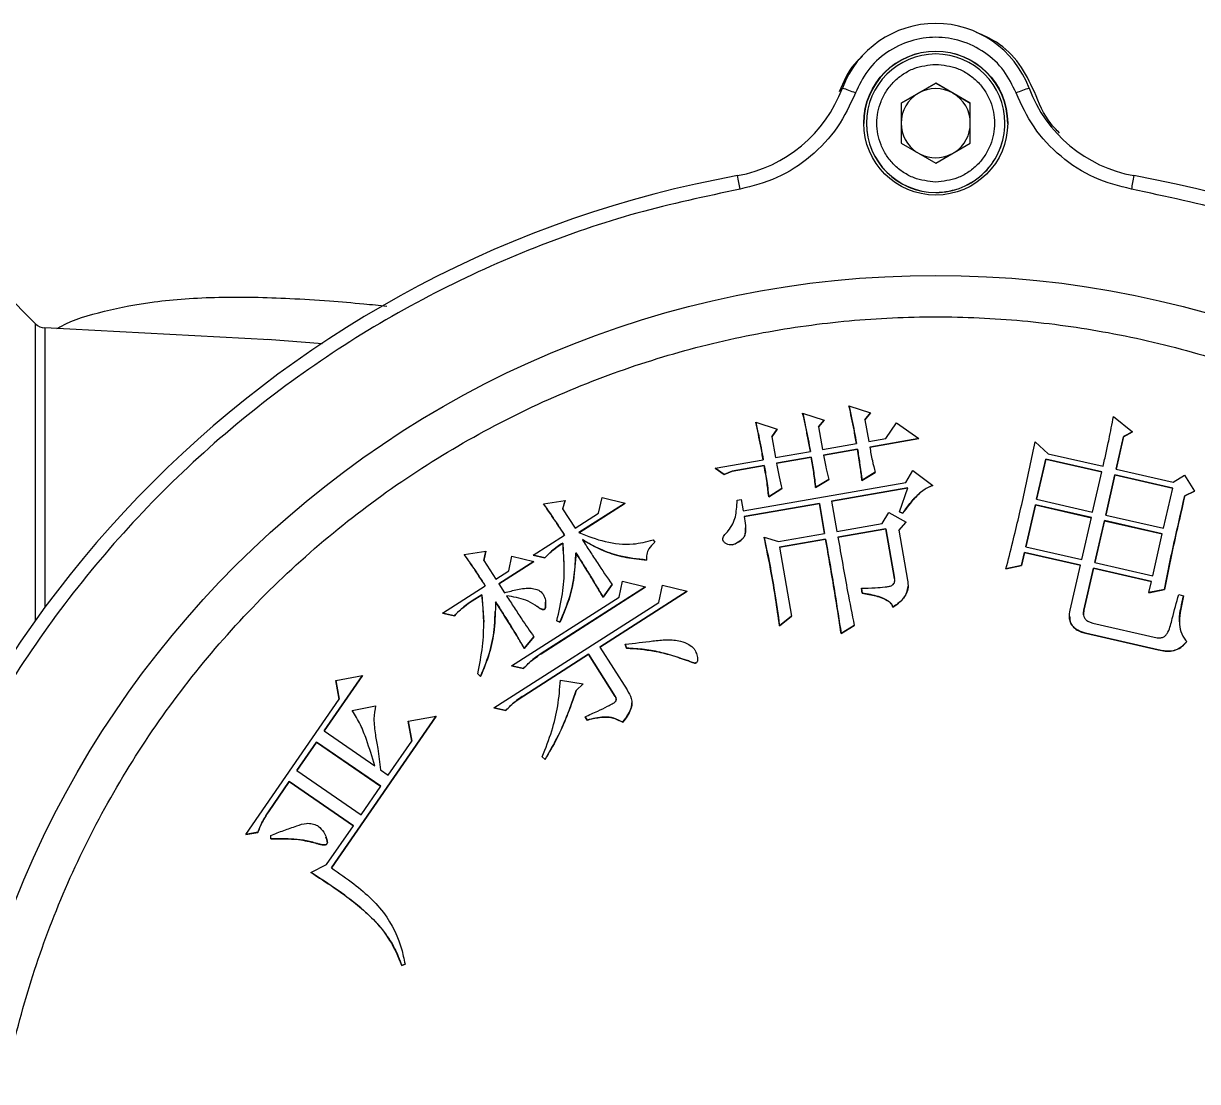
# Model space of a CAD drawing. Header units: millimetres. Extents: x 2344 to 4024, y 1094 to 2282.
# Drawn here: x 3472.2 to 3557.1, y 2040 to 2116.5 of the extents above; entities that cross this region are included whole.
import ezdxf

# ---------------------------------------------------------------- set-up
doc = ezdxf.new("R2010")
doc.units = ezdxf.units.MM

msp = doc.modelspace()

# ---------------------------------------------------------------- linework, layer by layer
at = {"color": 7, "linetype": 'Continuous', "lineweight": 25}
for p, q in [((3538.151, 2112.156), (3535.651, 2110.713)), ((3536.901, 2111.428), (3538.151, 2112.15)), ((3540.651, 2110.713), (3538.151, 2112.156)), ((3538.151, 2112.15), (3538.151, 2112.156)), ((3538.151, 2112.15), (3539.401, 2111.428)), ((3535.651, 2110.707), (3536.901, 2111.428)), ((3539.401, 2111.428), (3540.651, 2110.707)), ((3535.651, 2110.713), (3535.651, 2107.826)), ((3540.651, 2107.826), (3540.651, 2110.713)), ((3533.151, 2109.268), (3533.151, 2109.257)), ((3543.151, 2109.257), (3543.151, 2109.268)), ((3535.651, 2107.826), (3538.151, 2106.383)), ((3538.151, 2106.383), (3540.651, 2107.826)), ((3473.123, 2094.769), (3470.791, 2097.101)), ((3473.123, 2073.37), (3473.123, 2094.769)), ((3490.053, 2093.624), (3473.778, 2094.477)), ((3473.778, 2094.477), (3473.778, 2074.27)), ((3493.846, 2093.321), (3489.84, 2093.635)), ((3528.536, 2088.322), (3530.098, 2087.824)), ((3531.885, 2088.838), (3533.442, 2088.338)), ((3533.442, 2088.338), (3533.039, 2087.847)), ((3533.039, 2087.845), (3533.442, 2088.335)), ((3533.442, 2088.338), (3533.442, 2088.335)), ((3525.146, 2087.662), (3526.705, 2087.161)), ((3530.098, 2087.824), (3529.692, 2087.333)), ((3529.692, 2087.332), (3530.098, 2087.822)), ((3530.098, 2087.824), (3530.098, 2087.822)), ((3533.039, 2087.847), (3533.313, 2086.283)), ((3534.539, 2086.496), (3535.325, 2087.616)), ((3535.325, 2087.616), (3536.922, 2086.491)), ((3550.997, 2088.068), (3552.376, 2086.974)), ((3526.705, 2087.161), (3526.312, 2086.604)), ((3526.312, 2086.602), (3526.705, 2087.159)), ((3526.312, 2086.604), (3526.574, 2085.106)), ((3526.705, 2087.161), (3526.705, 2087.159)), ((3529.692, 2087.333), (3529.977, 2085.7)), ((3551.726, 2086.624), (3551.187, 2084.264)), ((3551.188, 2084.264), (3551.726, 2086.622)), ((3552.376, 2086.974), (3551.726, 2086.624)), ((3551.726, 2086.622), (3552.376, 2086.971)), ((3551.726, 2086.624), (3551.726, 2086.622)), ((3552.376, 2086.974), (3552.376, 2086.971)), ((3529.977, 2085.7), (3532.427, 2086.129)), ((3532.497, 2085.72), (3530.046, 2085.291)), ((3530.046, 2085.289), (3532.497, 2085.718)), ((3532.497, 2085.72), (3532.497, 2085.718)), ((3533.313, 2086.283), (3534.539, 2086.496)), ((3536.922, 2086.491), (3533.383, 2085.874)), ((3533.383, 2085.872), (3536.922, 2086.489)), ((3536.922, 2086.491), (3536.922, 2086.489)), ((3545.326, 2086.244), (3546.266, 2085.391)), ((3522.218, 2084.346), (3525.69, 2084.952)), ((3526.574, 2085.106), (3529.093, 2085.546)), ((3529.163, 2085.137), (3526.643, 2084.698)), ((3526.643, 2084.696), (3529.163, 2085.135)), ((3529.163, 2085.137), (3529.163, 2085.135)), ((3546.107, 2085.004), (3545.441, 2082.104)), ((3545.442, 2082.104), (3546.107, 2085.001)), ((3550.152, 2084.076), (3546.107, 2085.004)), ((3546.107, 2085.004), (3546.107, 2085.001)), ((3546.107, 2085.001), (3550.151, 2084.074)), ((3546.266, 2085.391), (3550.244, 2084.48)), ((3522.857, 2083.897), (3522.218, 2084.346)), ((3522.218, 2084.346), (3522.218, 2084.344)), ((3522.218, 2084.344), (3522.857, 2083.895)), ((3523.445, 2084.138), (3522.857, 2083.897)), ((3522.857, 2083.895), (3523.445, 2084.136)), ((3525.759, 2084.544), (3523.445, 2084.138)), ((3523.445, 2084.136), (3525.759, 2084.542)), ((3523.445, 2084.138), (3523.445, 2084.136)), ((3525.759, 2084.544), (3525.759, 2084.542)), ((3533.771, 2084.046), (3532.823, 2083.46)), ((3532.823, 2083.458), (3533.771, 2084.044)), ((3533.771, 2084.046), (3533.771, 2084.044)), ((3536.003, 2083.314), (3536.486, 2084.171)), ((3536.486, 2084.171), (3537.937, 2083.09)), ((3549.487, 2081.177), (3550.152, 2084.076)), ((3551.187, 2084.264), (3555.302, 2083.324)), ((3522.857, 2083.897), (3522.857, 2083.895)), ((3524.229, 2081.259), (3536.003, 2083.314)), ((3530.426, 2083.535), (3529.474, 2082.946)), ((3529.474, 2082.944), (3530.426, 2083.532)), ((3530.426, 2083.535), (3530.426, 2083.532)), ((3532.823, 2083.46), (3532.823, 2083.458)), ((3551.095, 2083.861), (3550.429, 2080.961)), ((3550.43, 2080.961), (3551.095, 2083.858)), ((3555.276, 2082.905), (3551.095, 2083.861)), ((3551.095, 2083.861), (3551.095, 2083.858)), ((3551.095, 2083.858), (3555.276, 2082.903)), ((3555.302, 2083.324), (3556.129, 2083.843)), ((3556.129, 2083.843), (3556.858, 2082.682)), ((3527.033, 2082.869), (3526.083, 2082.284)), ((3526.083, 2082.282), (3527.033, 2082.867)), ((3527.033, 2082.869), (3527.033, 2082.867)), ((3529.474, 2082.946), (3529.474, 2082.944)), ((3536.144, 2082.918), (3530.629, 2081.955)), ((3530.63, 2081.953), (3536.143, 2082.916)), ((3535.53, 2081.2), (3536.144, 2082.918)), ((3554.611, 2080.005), (3555.276, 2082.905)), ((3556.858, 2082.682), (3556.142, 2082.348)), ((3556.142, 2082.346), (3556.858, 2082.68)), ((3556.142, 2082.348), (3556.142, 2082.346)), ((3556.858, 2082.682), (3556.858, 2082.68)), ((3509.818, 2081.758), (3511.382, 2082.018)), ((3511.382, 2082.018), (3511.199, 2081.404)), ((3511.2, 2081.403), (3511.382, 2082.015)), ((3511.382, 2082.018), (3511.382, 2082.015)), ((3515.707, 2081.82), (3512.376, 2079.688)), ((3512.376, 2079.686), (3515.707, 2081.818)), ((3513.789, 2081.085), (3514.043, 2082.233)), ((3514.043, 2082.233), (3515.707, 2081.82)), ((3515.707, 2081.82), (3515.707, 2081.818)), ((3523.815, 2082.027), (3524.087, 2082.076)), ((3524.087, 2082.076), (3524.229, 2081.259)), ((3529.746, 2081.801), (3524.301, 2080.85)), ((3524.301, 2080.848), (3529.746, 2081.799)), ((3526.083, 2082.284), (3526.083, 2082.282)), ((3530.126, 2079.623), (3529.746, 2081.801)), ((3529.746, 2081.801), (3529.746, 2081.799)), ((3529.746, 2081.799), (3530.126, 2079.623)), ((3530.629, 2081.955), (3531.009, 2079.777)), ((3545.349, 2081.698), (3544.655, 2078.665)), ((3544.656, 2078.664), (3545.349, 2081.696)), ((3549.394, 2080.771), (3545.349, 2081.698)), ((3545.349, 2081.698), (3545.349, 2081.696)), ((3545.349, 2081.696), (3549.394, 2080.769)), ((3545.441, 2082.104), (3549.487, 2081.177)), ((3511.199, 2081.404), (3512.096, 2080.001)), ((3512.096, 2080.001), (3513.789, 2081.085)), ((3534.277, 2080.347), (3534.772, 2081.136)), ((3534.772, 2081.136), (3536.015, 2080.442)), ((3535.761, 2081.097), (3535.53, 2081.2)), ((3535.53, 2081.2), (3535.53, 2081.198)), ((3535.53, 2081.198), (3535.761, 2081.095)), ((3535.761, 2081.097), (3535.761, 2081.095)), ((3548.701, 2077.737), (3549.394, 2080.771)), ((3550.429, 2080.961), (3554.611, 2080.005)), ((3524.418, 2080.028), (3524.418, 2080.03)), ((3531.009, 2079.777), (3534.277, 2080.347)), ((3534.554, 2079.975), (3531.081, 2079.368)), ((3531.081, 2079.366), (3534.554, 2079.972)), ((3535.183, 2076.368), (3534.554, 2079.975)), ((3534.554, 2079.975), (3534.554, 2079.972)), ((3534.554, 2079.972), (3535.183, 2076.366)), ((3536.015, 2080.442), (3535.484, 2079.856)), ((3535.484, 2079.855), (3536.015, 2080.44)), ((3535.484, 2079.856), (3536.113, 2076.25)), ((3536.015, 2080.442), (3536.015, 2080.44)), ((3550.337, 2080.555), (3549.643, 2077.522)), ((3549.644, 2077.521), (3550.337, 2080.553)), ((3554.518, 2079.599), (3550.337, 2080.555)), ((3550.337, 2080.555), (3550.337, 2080.553)), ((3550.337, 2080.553), (3554.518, 2079.597)), ((3509.057, 2078.059), (3511.336, 2079.516)), ((3511.207, 2078.94), (3511.207, 2078.938)), ((3511.207, 2078.938), (3511.294, 2077.305)), ((3517.734, 2079.164), (3517.847, 2078.989)), ((3525.754, 2079.353), (3526.789, 2079.04)), ((3525.754, 2079.353), (3525.754, 2079.351)), ((3526.789, 2079.04), (3530.126, 2079.623)), ((3530.198, 2079.214), (3526.861, 2078.631)), ((3526.862, 2078.629), (3530.198, 2079.212)), ((3530.198, 2079.214), (3530.198, 2079.212)), ((3553.825, 2076.566), (3554.518, 2079.599)), ((3504.092, 2078.098), (3505.654, 2078.355)), ((3505.654, 2078.355), (3505.508, 2077.684)), ((3505.508, 2077.684), (3505.654, 2078.353)), ((3505.654, 2078.355), (3505.654, 2078.353)), ((3512.158, 2078.232), (3512.158, 2078.229)), ((3526.861, 2078.631), (3527.727, 2073.664)), ((3544.563, 2078.261), (3544.345, 2077.316)), ((3544.345, 2077.314), (3544.563, 2078.259)), ((3548.608, 2077.334), (3544.563, 2078.261)), ((3544.563, 2078.261), (3544.563, 2078.259)), ((3544.563, 2078.259), (3548.608, 2077.332)), ((3544.655, 2078.665), (3548.701, 2077.737)), ((3505.508, 2077.684), (3506.368, 2076.339)), ((3509.104, 2077.597), (3506.592, 2075.989)), ((3506.593, 2075.988), (3509.104, 2077.595)), ((3507.303, 2076.937), (3507.534, 2077.993)), ((3507.534, 2077.993), (3509.104, 2077.597)), ((3509.918, 2077.869), (3509.057, 2078.059)), ((3509.057, 2078.059), (3509.057, 2078.057)), ((3509.057, 2078.057), (3509.918, 2077.867)), ((3509.104, 2077.597), (3509.104, 2077.595)), ((3509.918, 2077.867), (3509.918, 2077.869)), ((3544.345, 2077.316), (3543.225, 2077.075)), ((3543.225, 2077.073), (3544.345, 2077.314)), ((3544.345, 2077.316), (3544.345, 2077.314)), ((3547.866, 2074.098), (3548.608, 2077.334)), ((3549.643, 2077.522), (3553.825, 2076.566)), ((3506.368, 2076.339), (3507.303, 2076.937)), ((3543.225, 2077.075), (3543.225, 2077.073)), ((3549.551, 2077.118), (3548.855, 2074.082)), ((3548.855, 2074.08), (3549.551, 2077.116)), ((3553.732, 2076.163), (3549.551, 2077.118)), ((3549.551, 2077.118), (3549.551, 2077.116)), ((3549.551, 2077.116), (3553.732, 2076.161)), ((3502.513, 2073.873), (3505.608, 2075.853)), ((3506.592, 2075.989), (3507.003, 2075.347)), ((3517.189, 2075.768), (3509.653, 2070.947)), ((3509.653, 2070.945), (3517.189, 2075.766)), ((3514.767, 2075.948), (3514.117, 2075.036)), ((3514.117, 2075.034), (3514.767, 2075.946)), ((3514.767, 2075.948), (3514.767, 2075.946)), ((3515.271, 2075.036), (3515.525, 2076.187)), ((3515.525, 2076.187), (3517.189, 2075.768)), ((3517.189, 2075.768), (3517.189, 2075.766)), ((3518.152, 2074.654), (3518.422, 2075.899)), ((3518.422, 2075.899), (3520.187, 2075.463)), ((3532.838, 2075.326), (3532.779, 2075.667)), ((3532.779, 2075.667), (3532.779, 2075.665)), ((3532.779, 2075.665), (3532.838, 2075.323)), ((3535.183, 2076.366), (3535.183, 2076.368)), ((3536.159, 2075.808), (3536.159, 2075.81)), ((3553.547, 2075.354), (3553.732, 2076.163)), ((3554.667, 2075.59), (3553.547, 2075.354)), ((3553.547, 2075.352), (3554.667, 2075.588)), ((3554.667, 2075.59), (3554.667, 2075.588)), ((3505.364, 2075.203), (3504.663, 2074.756)), ((3504.663, 2074.754), (3505.364, 2075.201)), ((3504.663, 2074.756), (3504.663, 2074.754)), ((3505.364, 2075.203), (3505.364, 2075.201)), ((3505.364, 2075.201), (3505.494, 2073.22)), ((3507.498, 2070.066), (3515.271, 2075.036)), ((3520.187, 2075.463), (3513.876, 2071.425)), ((3513.877, 2071.424), (3520.187, 2075.461)), ((3514.117, 2075.036), (3514.117, 2075.034)), ((3520.187, 2075.463), (3520.187, 2075.461)), ((3532.838, 2075.326), (3532.838, 2075.323)), ((3553.547, 2075.354), (3553.547, 2075.352)), ((3555.715, 2075.21), (3556.052, 2075.133)), ((3503.373, 2073.685), (3502.513, 2073.873)), ((3502.513, 2073.873), (3502.513, 2073.871)), ((3502.513, 2073.871), (3503.373, 2073.683)), ((3506.232, 2067.03), (3518.152, 2074.654)), ((3506.349, 2073.98), (3506.349, 2073.982)), ((3509.217, 2074.458), (3509.217, 2074.456)), ((3509.905, 2074.156), (3509.905, 2074.158)), ((3509.968, 2074.67), (3509.968, 2074.672)), ((3535.05, 2074.311), (3535.05, 2074.309)), ((3548.855, 2074.082), (3548.855, 2074.08)), ((3503.373, 2073.685), (3503.373, 2073.683)), ((3511.002, 2073.213), (3510.776, 2073.313)), ((3510.776, 2073.313), (3510.776, 2073.311)), ((3510.776, 2073.311), (3511.002, 2073.211)), ((3511.002, 2073.213), (3511.002, 2073.211)), ((3527.727, 2073.664), (3526.869, 2072.955)), ((3526.869, 2072.953), (3527.727, 2073.662)), ((3527.727, 2073.664), (3527.727, 2073.662)), ((3532.268, 2072.983), (3531.315, 2072.395)), ((3531.315, 2072.393), (3532.268, 2072.981)), ((3532.268, 2072.983), (3532.268, 2072.981)), ((3547.81, 2073.619), (3547.81, 2073.617)), ((3549.494, 2073.158), (3554.149, 2072.092)), ((3509.119, 2072.17), (3508.428, 2071.32)), ((3508.428, 2071.318), (3509.119, 2072.168)), ((3509.119, 2072.17), (3509.119, 2072.168)), ((3526.869, 2072.955), (3526.869, 2072.953)), ((3531.315, 2072.395), (3531.315, 2072.393)), ((3554.233, 2071.221), (3548.973, 2072.426)), ((3548.973, 2072.426), (3548.973, 2072.424)), ((3548.973, 2072.424), (3554.233, 2071.219)), ((3508.428, 2071.32), (3508.428, 2071.318)), ((3513.876, 2071.425), (3515.856, 2068.327)), ((3515.815, 2071.351), (3515.725, 2071.623)), ((3515.725, 2071.623), (3515.725, 2071.621)), ((3515.725, 2071.621), (3515.815, 2071.348)), ((3515.815, 2071.351), (3515.815, 2071.348)), ((3513.057, 2070.901), (3508.382, 2067.911)), ((3508.382, 2067.909), (3513.057, 2070.899)), ((3509.653, 2070.945), (3509.653, 2070.947)), ((3514.998, 2067.863), (3513.057, 2070.901)), ((3513.057, 2070.901), (3513.057, 2070.899)), ((3513.057, 2070.899), (3514.998, 2067.86)), ((3520.922, 2070.698), (3520.922, 2070.7)), ((3554.233, 2071.221), (3554.233, 2071.219)), ((3508.361, 2069.876), (3507.498, 2070.066)), ((3507.498, 2070.066), (3507.498, 2070.064)), ((3507.498, 2070.064), (3508.361, 2069.874)), ((3508.361, 2069.876), (3508.361, 2069.874)), ((3520.282, 2070.416), (3520.282, 2070.418)), ((3520.857, 2070.292), (3520.857, 2070.29)), ((3496.731, 2069.36), (3493.972, 2065.36)), ((3493.973, 2065.36), (3496.731, 2069.357)), ((3494.8, 2069.005), (3496.731, 2069.36)), ((3495.051, 2067.654), (3494.8, 2069.005)), ((3494.8, 2069.005), (3494.8, 2069.003)), ((3494.8, 2069.003), (3495.051, 2067.654)), ((3496.731, 2069.36), (3496.731, 2069.357)), ((3505.271, 2069.301), (3505.063, 2069.496)), ((3505.063, 2069.496), (3505.063, 2069.494)), ((3505.063, 2069.494), (3505.271, 2069.299)), ((3505.271, 2069.301), (3505.271, 2069.299)), ((3511.038, 2069.036), (3512.689, 2068.774)), ((3512.689, 2068.774), (3512.181, 2068.284)), ((3512.181, 2068.282), (3512.689, 2068.772)), ((3512.689, 2068.774), (3512.689, 2068.772)), ((3508.382, 2067.911), (3508.382, 2067.909)), ((3512.181, 2068.284), (3512.181, 2068.282)), ((3488.309, 2057.881), (3495.051, 2067.654)), ((3495.999, 2066.83), (3497.684, 2067.187)), ((3514.998, 2067.863), (3514.998, 2067.86)), ((3516.201, 2067.397), (3516.201, 2067.399)), ((3502.058, 2066.442), (3494.489, 2055.469)), ((3494.489, 2055.467), (3502.058, 2066.44)), ((3500.032, 2066.072), (3502.058, 2066.442)), ((3502.058, 2066.442), (3502.058, 2066.44)), ((3507.09, 2066.84), (3506.232, 2067.03)), ((3506.232, 2067.03), (3506.232, 2067.028)), ((3506.232, 2067.028), (3507.09, 2066.838)), ((3507.09, 2066.84), (3507.09, 2066.838)), ((3512.967, 2066.152), (3512.818, 2066.386)), ((3512.818, 2066.386), (3512.818, 2066.384)), ((3512.818, 2066.384), (3512.967, 2066.15)), ((3493.972, 2065.36), (3497.63, 2062.838)), ((3500.299, 2064.621), (3500.032, 2066.072)), ((3500.032, 2066.072), (3500.032, 2066.07)), ((3500.032, 2066.07), (3500.298, 2064.62)), ((3512.967, 2066.152), (3512.967, 2066.15)), ((3515.54, 2065.985), (3515.54, 2065.988)), ((3493.42, 2064.559), (3492.002, 2062.502)), ((3492.003, 2062.501), (3493.42, 2064.557)), ((3498.051, 2061.364), (3493.42, 2064.559)), ((3493.42, 2064.557), (3493.42, 2064.559)), ((3493.42, 2064.557), (3498.05, 2061.362)), ((3498.603, 2062.165), (3500.299, 2064.621)), ((3509.931, 2063.306), (3509.723, 2063.501)), ((3509.723, 2063.501), (3509.723, 2063.499)), ((3509.723, 2063.499), (3509.931, 2063.304)), ((3509.931, 2063.304), (3509.931, 2063.306)), ((3492.002, 2062.502), (3496.633, 2059.306)), ((3498.031, 2062.561), (3498.603, 2062.165)), ((3491.45, 2061.703), (3489.95, 2059.53)), ((3489.95, 2059.528), (3491.45, 2061.701)), ((3496.081, 2058.508), (3491.45, 2061.703)), ((3491.45, 2061.703), (3491.45, 2061.701)), ((3491.45, 2061.701), (3496.08, 2058.506)), ((3496.633, 2059.306), (3498.051, 2061.364)), ((3489.95, 2059.53), (3489.95, 2059.528)), ((3489.177, 2058.04), (3488.309, 2057.881)), ((3488.309, 2057.879), (3489.177, 2058.038)), ((3488.309, 2057.881), (3488.309, 2057.879)), ((3489.177, 2058.04), (3489.177, 2058.038)), ((3490.115, 2057.562), (3490.117, 2057.812)), ((3494.147, 2055.705), (3496.081, 2058.508)), ((3493.364, 2057.259), (3493.364, 2057.257)), ((3494.097, 2057.704), (3494.097, 2057.706)), ((3494.173, 2057.206), (3494.173, 2057.208)), ((3493.002, 2055.148), (3494.147, 2055.705)), ((3493.002, 2055.148), (3493.002, 2055.146)), ((3499.811, 2048.511), (3499.58, 2048.419)), ((3499.58, 2048.417), (3499.811, 2048.509)), ((3499.58, 2048.419), (3499.58, 2048.417)), ((3499.811, 2048.511), (3499.811, 2048.509))]:
    msp.add_line(p, q, dxfattribs=at)
for centre, radius in [((3538.151, 2109.274), 5.2), ((3538.151, 2026.774), 71.5)]:
    msp.add_circle(centre, radius, dxfattribs=at)
for centre, radius, start, end in [((3538.151, 2109.272), 7.2, 20.5868, 159.4132), ((3538.151, 2109.257), 5.2, 0.00011, 179.99974), ((3538.151, 2109.268), 5, 359.99994, 179.99975), ((3522.049, 2115.32), 10, 280.30605, 339.41322), ((3488.31, 1994.924), 124.573, 69.2983, 69.75789), ((3538.151, 2109.263), 2.5, 119.9996, 179.99966), ((3538.151, 2109.263), 2.5, 59.99975, 119.99962), ((3538.151, 2109.263), 2.5, 359.99971, 59.99978), ((3587.992, 1994.924), 124.574, 110.24211, 110.7017), ((3554.253, 2115.32), 10, 200.58678, 259.69395), ((3538.151, 2109.268), 5, 179.99991, 269.99976), ((3538.151, 2109.257), 5, 179.99991, 269.99976), ((3538.151, 2109.263), 2.5, 179.99971, 236.17979), ((3538.151, 2109.268), 5, 269.99962, 359.99978), ((3538.151, 2109.257), 5, 269.99962, 359.99978), ((3538.151, 2109.263), 2.5, 303.81959, 359.99967), ((3538.151, 2109.263), 2.5, 243.81973, 296.17964), ((3538.151, 2026.772), 80, 100.30604, 169.69383), ((2885.867, 1988.712), 648.57, 10.284007, 10.372163), ((4190.454, 1988.708), 648.589, 169.627839, 169.715992), ((3538.151, 2026.772), 80, 10.30617, 79.69396), ((3473.83, 2095.476), 1, 224.99969, 266.99945)]:
    msp.add_arc(centre, radius, start, end, dxfattribs=at)
for points, knots in [([(3543.955, 2111.454), (3543.691, 2112.008), (3543.15, 2113.141), (3541.732, 2114.451), (3540.015, 2115.288), (3538.151, 2115.565), (3536.287, 2115.288), (3534.57, 2114.451), (3533.152, 2113.141), (3532.611, 2112.008), (3532.347, 2111.454)], [0, 0, 0, 0, 0.122089, 0.25, 0.377911, 0.5, 0.622089, 0.75, 0.877911, 1, 1, 1, 1]), ([(3545.277, 2111.538), (3544.95, 2112.228), (3544.296, 2113.608), (3542.779, 2115.101), (3541.583, 2115.616), (3541.088, 2115.828)], [0, 0, 0, 0, 0.369702, 0.739405, 1, 1, 1, 1]), ([(3532.86, 2114.095), (3532.657, 2113.916), (3531.882, 2113.23), (3531.479, 2112.257), (3531.181, 2111.538)], [0, 0, 0, 0, 0.260641, 1, 1, 1, 1]), ([(3538.151, 2105.02), (3537.616, 2105.077), (3536.794, 2105.164), (3535.804, 2105.694), (3535.124, 2106.242), (3534.572, 2106.923), (3534.059, 2107.913), (3533.798, 2109.27), (3534.059, 2110.627), (3534.572, 2111.616), (3535.124, 2112.297), (3535.804, 2112.846), (3536.794, 2113.376), (3537.616, 2113.463), (3538.151, 2113.52)], [0, 0, 0, 0, 0.119728, 0.18418, 0.25, 0.31582, 0.380272, 0.5, 0.619728, 0.68418, 0.75, 0.81582, 0.880272, 1, 1, 1, 1]), ([(3538.151, 2113.52), (3538.686, 2113.463), (3539.508, 2113.376), (3540.498, 2112.846), (3541.178, 2112.297), (3541.73, 2111.616), (3542.243, 2110.627), (3542.504, 2109.27), (3542.243, 2107.913), (3541.73, 2106.923), (3541.178, 2106.242), (3540.498, 2105.694), (3539.508, 2105.164), (3538.686, 2105.077), (3538.151, 2105.02)], [0, 0, 0, 0, 0.119728, 0.18418, 0.25, 0.31582, 0.380272, 0.5, 0.619728, 0.68418, 0.75, 0.81582, 0.880272, 1, 1, 1, 1]), ([(3532.347, 2111.454), (3531.956, 2110.607), (3531.161, 2108.885), (3529.171, 2106.793), (3526.757, 2105.208), (3524.92, 2104.733), (3524.017, 2104.499)], [0, 0, 0, 0, 0.245796, 0.5, 0.754204, 1, 1, 1, 1]), ([(3552.285, 2104.499), (3551.382, 2104.733), (3549.545, 2105.208), (3547.131, 2106.793), (3545.141, 2108.885), (3544.346, 2110.607), (3543.955, 2111.454)], [0, 0, 0, 0, 0.245796, 0.5, 0.754204, 1, 1, 1, 1]), ([(3547.098, 2108.55), (3546.88, 2108.774), (3546.056, 2109.62), (3545.607, 2110.726), (3545.277, 2111.538)], [0, 0, 0, 0, 0.265546, 1, 1, 1, 1]), ([(3524.017, 2104.499), (3521.521, 2103.973), (3516.484, 2102.911), (3509.107, 2100.372), (3501.865, 2097.103), (3494.886, 2093.04), (3488.283, 2088.228), (3482.189, 2082.736), (3476.697, 2076.642), (3471.885, 2070.039), (3467.822, 2063.06), (3464.553, 2055.818), (3462.014, 2048.441), (3460.952, 2043.404), (3460.426, 2040.908)], [0, 0, 0, 0, 0.079959, 0.161371, 0.244142, 0.328893, 0.414217, 0.5, 0.585778, 0.671102, 0.755858, 0.838624, 0.920039, 1, 1, 1, 1]), ([(3615.876, 2040.908), (3615.35, 2043.404), (3614.288, 2048.441), (3611.749, 2055.818), (3608.48, 2063.06), (3604.417, 2070.039), (3599.605, 2076.642), (3594.113, 2082.736), (3588.019, 2088.228), (3581.416, 2093.04), (3574.437, 2097.103), (3567.195, 2100.372), (3559.818, 2102.911), (3554.781, 2103.973), (3552.285, 2104.499)], [0, 0, 0, 0, 0.0799588, 0.1613715, 0.2441424, 0.3288926, 0.4142166, 0.5, 0.5857784, 0.6711024, 0.7558576, 0.8386237, 0.9200388, 1, 1, 1, 1]), ([(3474.666, 2094.431), (3474.761, 2094.485), (3475.759, 2095.059), (3478.074, 2095.724), (3481.111, 2096.335), (3483.931, 2096.603), (3486.331, 2096.71), (3488.863, 2096.71), (3491.529, 2096.617), (3494.193, 2096.448), (3496.535, 2096.255), (3497.944, 2096.112), (3498.499, 2096.056)], [0, 0, 0, 0, 0.017525, 0.184137, 0.353482, 0.450762, 0.551832, 0.651487, 0.750721, 0.855208, 0.942911, 1, 1, 1, 1]), ([(3469.651, 2026.781), (3469.706, 2028.87), (3469.816, 2033.048), (3470.726, 2039.387), (3472.211, 2045.739), (3474.385, 2052.105), (3477.216, 2058.328), (3480.73, 2064.351), (3484.884, 2070.042), (3489.628, 2075.304), (3494.889, 2080.047), (3500.581, 2084.201), (3506.604, 2087.715), (3512.827, 2090.547), (3519.192, 2092.718), (3525.545, 2094.213), (3531.884, 2095.09), (3538.151, 2095.376), (3544.418, 2095.09), (3550.757, 2094.213), (3557.109, 2092.718), (3563.475, 2090.547), (3569.698, 2087.715), (3575.721, 2084.201), (3581.413, 2080.047), (3586.674, 2075.304), (3591.418, 2070.042), (3595.572, 2064.351), (3599.086, 2058.328), (3601.916, 2052.105), (3604.09, 2045.739), (3605.576, 2039.387), (3606.486, 2033.048), (3606.596, 2028.87), (3606.651, 2026.781)], [0, 0, 0, 0, 0.029124, 0.058248, 0.08912, 0.119994, 0.151902, 0.184313, 0.217069, 0.25, 0.282931, 0.315687, 0.348098, 0.380006, 0.410878, 0.441752, 0.470875, 0.5, 0.529123, 0.558248, 0.58912, 0.619994, 0.651902, 0.684313, 0.717069, 0.75, 0.782931, 0.815687, 0.848098, 0.880006, 0.910878, 0.941752, 0.970875, 1, 1, 1, 1]), ([(3529.093, 2085.546), (3529.035, 2085.874), (3528.923, 2086.503), (3528.739, 2087.429), (3528.604, 2088.024), (3528.536, 2088.322)], [0, 0, 0, 0, 0.353076, 0.676475, 1, 1, 1, 1]), ([(3528.536, 2088.32), (3528.609, 2087.995), (3528.75, 2087.372), (3528.933, 2086.446), (3529.04, 2085.844), (3529.093, 2085.543)], [0, 0, 0, 0, 0.353086, 0.676497, 1, 1, 1, 1]), ([(3532.427, 2086.129), (3532.369, 2086.457), (3532.259, 2087.074), (3532.079, 2087.978), (3531.95, 2088.552), (3531.885, 2088.838)], [0, 0, 0, 0, 0.3618324, 0.680859, 1, 1, 1, 1]), ([(3531.885, 2088.836), (3531.958, 2088.511), (3532.095, 2087.899), (3532.273, 2086.995), (3532.376, 2086.416), (3532.427, 2086.127)], [0, 0, 0, 0, 0.361838, 0.680876, 1, 1, 1, 1]), ([(3525.69, 2084.952), (3525.631, 2085.28), (3525.521, 2085.898), (3525.342, 2086.802), (3525.211, 2087.375), (3525.146, 2087.662)], [0, 0, 0, 0, 0.361759, 0.680808, 1, 1, 1, 1]), ([(3525.146, 2087.66), (3525.22, 2087.335), (3525.359, 2086.723), (3525.535, 2085.819), (3525.638, 2085.24), (3525.69, 2084.95)], [0, 0, 0, 0, 0.361772, 0.680844, 1, 1, 1, 1]), ([(3550.244, 2084.48), (3550.318, 2084.805), (3550.466, 2085.455), (3550.72, 2086.65), (3550.89, 2087.523), (3550.997, 2088.068)], [0, 0, 0, 0, 0.272744, 0.545492, 1, 1, 1, 1]), ([(3532.823, 2083.46), (3532.783, 2083.791), (3532.717, 2084.334), (3532.603, 2085.087), (3532.532, 2085.509), (3532.497, 2085.72)], [0, 0, 0, 0, 0.437841, 0.718884, 1, 1, 1, 1]), ([(3532.497, 2085.718), (3532.552, 2085.389), (3532.642, 2084.85), (3532.746, 2084.095), (3532.797, 2083.67), (3532.823, 2083.458)], [0, 0, 0, 0, 0.43784, 0.718882, 1, 1, 1, 1]), ([(3533.383, 2085.874), (3533.412, 2085.71), (3533.47, 2085.382), (3533.593, 2084.771), (3533.702, 2084.327), (3533.771, 2084.046)], [0, 0, 0, 0, 0.267397, 0.53481, 1, 1, 1, 1]), ([(3543.225, 2077.075), (3543.39, 2077.721), (3543.86, 2079.563), (3544.582, 2082.615), (3545.078, 2085.034), (3545.326, 2086.244)], [0, 0, 0, 0, 0.212581, 0.606192, 1, 1, 1, 1]), ([(3529.474, 2082.946), (3529.43, 2083.313), (3529.365, 2083.862), (3529.253, 2084.591), (3529.193, 2084.955), (3529.163, 2085.137)], [0, 0, 0, 0, 0.499817, 0.749886, 1, 1, 1, 1]), ([(3529.163, 2085.135), (3529.223, 2084.771), (3529.313, 2084.225), (3529.408, 2083.494), (3529.452, 2083.127), (3529.474, 2082.944)], [0, 0, 0, 0, 0.499817, 0.749886, 1, 1, 1, 1]), ([(3530.046, 2085.291), (3530.077, 2085.127), (3530.137, 2084.8), (3530.254, 2084.212), (3530.361, 2083.792), (3530.426, 2083.535)], [0, 0, 0, 0, 0.278089, 0.556193, 1, 1, 1, 1]), ([(3526.083, 2082.284), (3526.046, 2082.615), (3525.984, 2083.159), (3525.869, 2083.911), (3525.796, 2084.333), (3525.759, 2084.544)], [0, 0, 0, 0, 0.437947, 0.718933, 1, 1, 1, 1]), ([(3525.759, 2084.542), (3525.815, 2084.213), (3525.907, 2083.674), (3526.016, 2082.92), (3526.061, 2082.494), (3526.083, 2082.282)], [0, 0, 0, 0, 0.4378739, 0.7188428, 1, 1, 1, 1]), ([(3526.643, 2084.698), (3526.673, 2084.534), (3526.734, 2084.206), (3526.858, 2083.595), (3526.965, 2083.151), (3527.033, 2082.869)], [0, 0, 0, 0, 0.2673365, 0.5346869, 1, 1, 1, 1]), ([(3537.937, 2083.09), (3537.719, 2082.999), (3537.244, 2082.801), (3536.512, 2082.097), (3536.054, 2081.486), (3535.761, 2081.097)], [0, 0, 0, 0, 0.234297, 0.511813, 1, 1, 1, 1]), ([(3535.761, 2081.095), (3535.959, 2081.364), (3536.347, 2081.894), (3536.994, 2082.581), (3537.555, 2082.972), (3537.884, 2083.072), (3537.937, 2083.088)], [0, 0, 0, 0, 0.333791, 0.656332, 0.944524, 1, 1, 1, 1]), ([(3556.142, 2082.348), (3555.993, 2081.698), (3555.697, 2080.398), (3555.187, 2078.149), (3554.861, 2076.543), (3554.667, 2075.59)], [0, 0, 0, 0, 0.289148, 0.578294, 1, 1, 1, 1]), ([(3554.667, 2075.588), (3554.798, 2076.242), (3555.06, 2077.55), (3555.561, 2079.8), (3555.926, 2081.398), (3556.142, 2082.346)], [0, 0, 0, 0, 0.2892488, 0.5783935, 1, 1, 1, 1]), ([(3511.336, 2079.516), (3511.154, 2079.795), (3510.816, 2080.313), (3510.304, 2081.056), (3509.98, 2081.524), (3509.818, 2081.758)], [0, 0, 0, 0, 0.369297, 0.684635, 1, 1, 1, 1]), ([(3509.818, 2081.756), (3510.007, 2081.482), (3510.359, 2080.974), (3510.869, 2080.229), (3511.18, 2079.752), (3511.336, 2079.514)], [0, 0, 0, 0, 0.3693, 0.684618, 1, 1, 1, 1]), ([(3523.147, 2079.808), (3523.274, 2079.978), (3523.617, 2080.438), (3523.762, 2081.238), (3523.801, 2081.81), (3523.815, 2082.027)], [0, 0, 0, 0, 0.268239, 0.722981, 1, 1, 1, 1]), ([(3524.301, 2080.85), (3524.343, 2080.638), (3524.427, 2080.212), (3524.432, 2079.686), (3524.288, 2079.327), (3524.027, 2079.088), (3523.756, 2078.892), (3523.517, 2078.826), (3523.463, 2078.811)], [0, 0, 0, 0, 0.257526, 0.517626, 0.611553, 0.706057, 0.933936, 1, 1, 1, 1]), ([(3522.767, 2079.181), (3522.771, 2079.233), (3522.784, 2079.394), (3522.953, 2079.597), (3523.086, 2079.741), (3523.147, 2079.808)], [0, 0, 0, 0, 0.206018, 0.636041, 1, 1, 1, 1]), ([(3523.463, 2078.809), (3523.588, 2078.857), (3523.835, 2078.953), (3524.12, 2079.156), (3524.321, 2079.379), (3524.415, 2079.673), (3524.41, 2079.893), (3524.407, 2080.029)], [0, 0, 0, 0, 0.2369259, 0.466697, 0.6134804, 0.7600826, 1, 1, 1, 1]), ([(3511.207, 2078.94), (3511.069, 2078.848), (3510.792, 2078.662), (3510.35, 2078.315), (3510.076, 2078.032), (3509.918, 2077.869)], [0, 0, 0, 0, 0.297538, 0.595282, 1, 1, 1, 1]), ([(3509.918, 2077.867), (3510.033, 2077.988), (3510.263, 2078.23), (3510.693, 2078.591), (3511.019, 2078.811), (3511.207, 2078.938)], [0, 0, 0, 0, 0.297563, 0.595363, 1, 1, 1, 1]), ([(3510.776, 2073.313), (3510.928, 2073.963), (3511.218, 2075.206), (3511.367, 2077.103), (3511.261, 2078.324), (3511.207, 2078.94)], [0, 0, 0, 0, 0.352766, 0.673509, 1, 1, 1, 1]), ([(3512.376, 2079.688), (3513.001, 2079.447), (3514.253, 2078.964), (3516.122, 2078.748), (3517.255, 2079.04), (3517.734, 2079.164)], [0, 0, 0, 0, 0.365081, 0.731832, 1, 1, 1, 1]), ([(3517.266, 2077.71), (3516.6, 2077.784), (3515.456, 2077.911), (3513.891, 2078.449), (3513.047, 2078.937), (3512.62, 2079.184)], [0, 0, 0, 0, 0.407022, 0.699492, 1, 1, 1, 1]), ([(3512.62, 2079.184), (3512.799, 2078.903), (3513.158, 2078.341), (3513.862, 2077.255), (3514.41, 2076.465), (3514.767, 2075.948)], [0, 0, 0, 0, 0.257454, 0.514908, 1, 1, 1, 1]), ([(3512.62, 2079.182), (3513.205, 2078.852), (3514.21, 2078.284), (3515.809, 2077.859), (3516.777, 2077.759), (3517.266, 2077.708)], [0, 0, 0, 0, 0.407493, 0.700455, 1, 1, 1, 1]), ([(3517.847, 2078.989), (3517.689, 2078.845), (3517.422, 2078.602), (3517.251, 2078.124), (3517.261, 2077.845), (3517.266, 2077.71)], [0, 0, 0, 0, 0.4310373, 0.7260596, 1, 1, 1, 1]), ([(3523.463, 2078.811), (3523.382, 2078.803), (3523.232, 2078.789), (3523.023, 2078.871), (3522.882, 2078.988), (3522.79, 2079.094), (3522.773, 2079.16), (3522.767, 2079.181)], [0, 0, 0, 0, 0.281585, 0.522569, 0.762523, 0.925805, 1, 1, 1, 1]), ([(3526.869, 2072.955), (3526.776, 2073.615), (3526.591, 2074.936), (3526.232, 2077.072), (3525.925, 2078.539), (3525.754, 2079.353)], [0, 0, 0, 0, 0.307881, 0.615778, 1, 1, 1, 1]), ([(3525.754, 2079.351), (3525.893, 2078.699), (3526.169, 2077.394), (3526.542, 2075.26), (3526.752, 2073.777), (3526.869, 2072.953)], [0, 0, 0, 0, 0.307881, 0.61578, 1, 1, 1, 1]), ([(3531.315, 2072.395), (3531.218, 2073.055), (3531.023, 2074.374), (3530.641, 2076.645), (3530.363, 2078.258), (3530.198, 2079.214)], [0, 0, 0, 0, 0.2894212, 0.5788391, 1, 1, 1, 1]), ([(3530.198, 2079.212), (3530.311, 2078.555), (3530.539, 2077.241), (3530.927, 2074.971), (3531.171, 2073.352), (3531.315, 2072.393)], [0, 0, 0, 0, 0.289416, 0.578835, 1, 1, 1, 1]), ([(3531.081, 2079.368), (3531.197, 2078.712), (3531.428, 2077.399), (3531.806, 2075.267), (3532.103, 2073.798), (3532.268, 2072.983)], [0, 0, 0, 0, 0.307939, 0.615874, 1, 1, 1, 1]), ([(3505.608, 2075.853), (3505.427, 2076.133), (3505.09, 2076.651), (3504.583, 2077.399), (3504.256, 2077.865), (3504.092, 2078.098)], [0, 0, 0, 0, 0.369183, 0.684555, 1, 1, 1, 1]), ([(3504.092, 2078.096), (3504.284, 2077.823), (3504.639, 2077.317), (3505.143, 2076.568), (3505.453, 2076.09), (3505.608, 2075.851)], [0, 0, 0, 0, 0.369183, 0.684554, 1, 1, 1, 1]), ([(3512.158, 2078.232), (3512.117, 2077.564), (3512.045, 2076.371), (3511.636, 2074.68), (3511.214, 2073.705), (3511.002, 2073.213)], [0, 0, 0, 0, 0.386257, 0.690164, 1, 1, 1, 1]), ([(3511.002, 2073.211), (3511.261, 2073.828), (3511.725, 2074.932), (3512.073, 2076.636), (3512.129, 2077.695), (3512.158, 2078.229)], [0, 0, 0, 0, 0.386701, 0.69077, 1, 1, 1, 1]), ([(3514.117, 2075.036), (3513.947, 2075.323), (3513.606, 2075.896), (3512.959, 2076.965), (3512.469, 2077.739), (3512.158, 2078.232)], [0, 0, 0, 0, 0.2667737, 0.5335507, 1, 1, 1, 1]), ([(3512.158, 2078.229), (3512.336, 2077.948), (3512.692, 2077.384), (3513.351, 2076.323), (3513.819, 2075.535), (3514.117, 2075.034)], [0, 0, 0, 0, 0.2667737, 0.5335509, 1, 1, 1, 1]), ([(3507.003, 2075.347), (3507.312, 2075.429), (3507.94, 2075.595), (3508.736, 2075.727), (3509.295, 2075.609), (3509.607, 2075.47), (3509.731, 2075.313), (3509.792, 2075.237)], [0, 0, 0, 0, 0.325958, 0.662347, 0.799326, 0.902609, 1, 1, 1, 1]), ([(3532.779, 2075.667), (3533.112, 2075.679), (3533.685, 2075.7), (3534.34, 2075.748), (3534.744, 2075.793), (3534.952, 2075.846), (3535.093, 2075.947), (3535.171, 2076.062), (3535.203, 2076.21), (3535.19, 2076.313), (3535.183, 2076.368)], [0, 0, 0, 0, 0.358025, 0.615683, 0.704922, 0.795041, 0.841826, 0.888488, 0.9407, 1, 1, 1, 1]), ([(3536.113, 2076.25), (3536.139, 2076.083), (3536.191, 2075.753), (3536.051, 2075.265), (3535.691, 2074.741), (3535.302, 2074.48), (3535.05, 2074.311)], [0, 0, 0, 0, 0.211302, 0.416468, 0.621501, 1, 1, 1, 1]), ([(3535.05, 2074.309), (3535.331, 2074.501), (3535.748, 2074.785), (3536.096, 2075.353), (3536.133, 2075.663), (3536.151, 2075.809)], [0, 0, 0, 0, 0.520965, 0.773813, 1, 1, 1, 1]), ([(3504.663, 2074.756), (3504.524, 2074.664), (3504.247, 2074.478), (3503.807, 2074.129), (3503.532, 2073.848), (3503.373, 2073.685)], [0, 0, 0, 0, 0.297582, 0.595326, 1, 1, 1, 1]), ([(3503.373, 2073.683), (3503.488, 2073.804), (3503.719, 2074.045), (3504.15, 2074.405), (3504.475, 2074.627), (3504.663, 2074.754)], [0, 0, 0, 0, 0.297614, 0.595386, 1, 1, 1, 1]), ([(3505.063, 2069.496), (3505.194, 2070.151), (3505.447, 2071.414), (3505.538, 2073.335), (3505.422, 2074.578), (3505.364, 2075.203)], [0, 0, 0, 0, 0.3486907, 0.6720185, 1, 1, 1, 1]), ([(3506.355, 2074.684), (3506.339, 2074.016), (3506.308, 2072.766), (3505.948, 2070.943), (3505.499, 2069.853), (3505.271, 2069.301)], [0, 0, 0, 0, 0.361932, 0.677077, 1, 1, 1, 1]), ([(3508.428, 2071.32), (3508.262, 2071.609), (3507.93, 2072.187), (3507.232, 2073.305), (3506.704, 2074.135), (3506.355, 2074.684)], [0, 0, 0, 0, 0.25307, 0.506097, 1, 1, 1, 1]), ([(3506.355, 2074.682), (3506.535, 2074.401), (3506.894, 2073.84), (3507.597, 2072.726), (3508.097, 2071.878), (3508.428, 2071.318)], [0, 0, 0, 0, 0.253024, 0.506045, 1, 1, 1, 1]), ([(3509.217, 2074.458), (3508.993, 2074.583), (3508.564, 2074.822), (3507.857, 2075.02), (3507.388, 2075.082), (3507.152, 2075.113)], [0, 0, 0, 0, 0.3506116, 0.6721745, 1, 1, 1, 1]), ([(3507.152, 2075.113), (3507.332, 2074.833), (3507.694, 2074.274), (3508.345, 2073.289), (3508.827, 2072.592), (3509.119, 2072.17)], [0, 0, 0, 0, 0.2824309, 0.5648657, 1, 1, 1, 1]), ([(3509.792, 2075.237), (3509.859, 2075.095), (3509.968, 2074.867), (3509.975, 2074.543), (3509.952, 2074.35), (3509.949, 2074.222), (3509.917, 2074.176), (3509.905, 2074.158)], [0, 0, 0, 0, 0.414992, 0.667292, 0.851809, 0.943552, 1, 1, 1, 1]), ([(3535.05, 2074.311), (3535.018, 2074.398), (3534.954, 2074.572), (3534.597, 2074.857), (3533.89, 2075.138), (3533.234, 2075.255), (3532.838, 2075.326)], [0, 0, 0, 0, 0.1072401, 0.2147204, 0.5251042, 1, 1, 1, 1]), ([(3532.838, 2075.323), (3533.166, 2075.264), (3533.824, 2075.145), (3534.555, 2074.895), (3534.961, 2074.559), (3535.021, 2074.391), (3535.05, 2074.309)], [0, 0, 0, 0, 0.394561, 0.792656, 0.89916, 1, 1, 1, 1]), ([(3554.149, 2072.092), (3554.239, 2072.087), (3554.403, 2072.078), (3554.631, 2072.157), (3554.81, 2072.302), (3555.07, 2072.728), (3555.285, 2073.738), (3555.548, 2074.637), (3555.715, 2075.21)], [0, 0, 0, 0, 0.07162, 0.1296989, 0.1878581, 0.251244, 0.5231342, 1, 1, 1, 1]), ([(3555.772, 2073.249), (3555.766, 2073.293), (3555.722, 2073.63), (3555.88, 2074.263), (3555.994, 2074.841), (3556.052, 2075.131)], [0, 0, 0, 0, 0.069702, 0.532959, 1, 1, 1, 1]), ([(3556.052, 2075.133), (3555.982, 2074.807), (3555.848, 2074.181), (3555.712, 2073.311), (3555.817, 2072.528), (3556.075, 2072.068), (3556.253, 2071.851), (3556.283, 2071.814)], [0, 0, 0, 0, 0.288401, 0.554678, 0.756949, 0.959056, 1, 1, 1, 1]), ([(3505.271, 2069.299), (3505.522, 2069.92), (3505.991, 2071.082), (3506.286, 2072.679), (3506.312, 2073.621), (3506.322, 2073.981)], [0, 0, 0, 0, 0.415089, 0.776689, 1, 1, 1, 1]), ([(3509.905, 2074.158), (3509.885, 2074.148), (3509.846, 2074.129), (3509.75, 2074.138), (3509.603, 2074.187), (3509.415, 2074.302), (3509.283, 2074.406), (3509.217, 2074.458)], [0, 0, 0, 0, 0.082107, 0.164925, 0.356677, 0.675002, 1, 1, 1, 1]), ([(3509.217, 2074.456), (3509.276, 2074.409), (3509.402, 2074.31), (3509.572, 2074.202), (3509.721, 2074.144), (3509.824, 2074.12), (3509.883, 2074.146), (3509.905, 2074.156)], [0, 0, 0, 0, 0.291839, 0.61532, 0.761132, 0.908025, 1, 1, 1, 1]), ([(3509.905, 2074.156), (3509.917, 2074.175), (3509.97, 2074.259), (3509.966, 2074.443), (3509.956, 2074.593), (3509.951, 2074.669)], [0, 0, 0, 0, 0.128729, 0.560423, 1, 1, 1, 1]), ([(3548.973, 2072.426), (3548.778, 2072.481), (3548.454, 2072.572), (3548.075, 2072.859), (3547.866, 2073.19), (3547.785, 2073.622), (3547.835, 2073.918), (3547.866, 2074.098)], [0, 0, 0, 0, 0.2631806, 0.4361155, 0.6100885, 0.7625762, 1, 1, 1, 1]), ([(3548.855, 2074.082), (3548.836, 2073.961), (3548.808, 2073.774), (3548.887, 2073.528), (3549.028, 2073.35), (3549.242, 2073.225), (3549.412, 2073.18), (3549.494, 2073.158)], [0, 0, 0, 0, 0.281112, 0.435046, 0.589209, 0.801324, 1, 1, 1, 1]), ([(3548.849, 2073.695), (3548.838, 2073.742), (3548.81, 2073.87), (3548.837, 2073.999), (3548.855, 2074.08)], [0, 0, 0, 0, 0.368062, 1, 1, 1, 1]), ([(3547.847, 2073.615), (3547.838, 2073.534), (3547.815, 2073.334), (3547.951, 2073.033), (3548.204, 2072.735), (3548.566, 2072.533), (3548.844, 2072.458), (3548.973, 2072.424)], [0, 0, 0, 0, 0.134689, 0.32911, 0.523195, 0.778594, 1, 1, 1, 1]), ([(3515.725, 2071.623), (3516.387, 2071.706), (3517.384, 2071.832), (3518.716, 2071.972), (3519.614, 2071.912), (3520.286, 2071.654), (3520.619, 2071.399), (3520.737, 2071.243), (3520.757, 2071.217)], [0, 0, 0, 0, 0.381103, 0.574669, 0.765651, 0.888057, 0.981539, 1, 1, 1, 1]), ([(3520.282, 2070.418), (3519.649, 2070.638), (3518.612, 2070.997), (3517.103, 2071.266), (3516.246, 2071.322), (3515.815, 2071.351)], [0, 0, 0, 0, 0.437716, 0.717507, 1, 1, 1, 1]), ([(3515.815, 2071.348), (3516.482, 2071.298), (3517.576, 2071.215), (3519.066, 2070.853), (3519.875, 2070.562), (3520.282, 2070.416)], [0, 0, 0, 0, 0.437036, 0.71725, 1, 1, 1, 1]), ([(3556.283, 2071.814), (3556.119, 2071.64), (3555.841, 2071.343), (3555.254, 2071.113), (3554.724, 2071.124), (3554.375, 2071.193), (3554.233, 2071.221)], [0, 0, 0, 0, 0.312528, 0.530177, 0.809183, 1, 1, 1, 1]), ([(3554.233, 2071.219), (3554.571, 2071.155), (3555.088, 2071.057), (3555.756, 2071.302), (3556.081, 2071.578), (3556.239, 2071.762), (3556.283, 2071.812)], [0, 0, 0, 0, 0.444162, 0.6791, 0.912032, 1, 1, 1, 1]), ([(3509.653, 2070.947), (3509.515, 2070.855), (3509.238, 2070.669), (3508.796, 2070.322), (3508.52, 2070.039), (3508.361, 2069.876)], [0, 0, 0, 0, 0.297214, 0.594601, 1, 1, 1, 1]), ([(3508.361, 2069.874), (3508.476, 2069.995), (3508.707, 2070.236), (3509.139, 2070.596), (3509.465, 2070.818), (3509.653, 2070.945)], [0, 0, 0, 0, 0.2972478, 0.5946857, 1, 1, 1, 1]), ([(3520.757, 2071.217), (3520.808, 2071.1), (3520.913, 2070.859), (3520.951, 2070.565), (3520.923, 2070.364), (3520.879, 2070.317), (3520.857, 2070.292)], [0, 0, 0, 0, 0.391814, 0.807915, 0.901195, 1, 1, 1, 1]), ([(3520.857, 2070.292), (3520.824, 2070.283), (3520.733, 2070.256), (3520.588, 2070.306), (3520.43, 2070.355), (3520.331, 2070.397), (3520.282, 2070.418)], [0, 0, 0, 0, 0.17027, 0.46426, 0.731509, 1, 1, 1, 1]), ([(3520.282, 2070.416), (3520.356, 2070.385), (3520.484, 2070.332), (3520.651, 2070.283), (3520.773, 2070.261), (3520.833, 2070.282), (3520.857, 2070.29)], [0, 0, 0, 0, 0.40123, 0.68767, 0.874317, 1, 1, 1, 1]), ([(3509.723, 2063.501), (3509.968, 2064.122), (3510.439, 2065.315), (3510.895, 2067.176), (3510.99, 2068.413), (3511.038, 2069.036)], [0, 0, 0, 0, 0.35008, 0.672322, 1, 1, 1, 1]), ([(3508.382, 2067.911), (3508.243, 2067.819), (3507.966, 2067.633), (3507.524, 2067.286), (3507.249, 2067.003), (3507.09, 2066.84)], [0, 0, 0, 0, 0.297206, 0.594593, 1, 1, 1, 1]), ([(3507.09, 2066.838), (3507.205, 2066.959), (3507.435, 2067.201), (3507.867, 2067.56), (3508.194, 2067.782), (3508.382, 2067.909)], [0, 0, 0, 0, 0.297239, 0.594682, 1, 1, 1, 1]), ([(3512.181, 2068.284), (3511.958, 2067.655), (3511.544, 2066.483), (3510.81, 2064.808), (3510.224, 2063.808), (3509.931, 2063.306)], [0, 0, 0, 0, 0.365437, 0.681548, 1, 1, 1, 1]), ([(3509.931, 2063.304), (3510.266, 2063.882), (3510.89, 2064.96), (3511.603, 2066.644), (3511.988, 2067.735), (3512.181, 2068.282)], [0, 0, 0, 0, 0.365816, 0.682252, 1, 1, 1, 1]), ([(3515.856, 2068.327), (3515.971, 2068.125), (3516.152, 2067.806), (3516.23, 2067.299), (3516.063, 2066.679), (3515.76, 2066.279), (3515.54, 2065.988)], [0, 0, 0, 0, 0.268227, 0.423788, 0.580622, 1, 1, 1, 1]), ([(3497.684, 2067.187), (3497.628, 2066.873), (3497.538, 2066.368), (3497.591, 2065.663), (3497.641, 2065.28), (3497.666, 2065.088)], [0, 0, 0, 0, 0.451045, 0.724772, 1, 1, 1, 1]), ([(3512.818, 2066.386), (3513.121, 2066.523), (3513.668, 2066.769), (3514.294, 2067.063), (3514.664, 2067.259), (3514.837, 2067.359), (3514.952, 2067.432), (3515.029, 2067.504), (3515.06, 2067.597), (3515.066, 2067.708), (3515.034, 2067.802), (3515.006, 2067.85), (3514.998, 2067.863)], [0, 0, 0, 0, 0.35041, 0.630866, 0.725925, 0.790521, 0.841305, 0.86957, 0.898179, 0.941209, 0.984756, 1, 1, 1, 1]), ([(3514.998, 2067.86), (3515.02, 2067.82), (3515.063, 2067.74), (3515.063, 2067.619), (3515.039, 2067.524), (3515.002, 2067.472), (3514.973, 2067.454), (3514.967, 2067.45)], [0, 0, 0, 0, 0.297843, 0.5995, 0.772333, 0.947577, 1, 1, 1, 1]), ([(3515.54, 2065.985), (3515.686, 2066.186), (3515.933, 2066.525), (3516.186, 2067.007), (3516.192, 2067.289), (3516.194, 2067.398)], [0, 0, 0, 0, 0.471494, 0.796305, 1, 1, 1, 1]), ([(3497.63, 2062.838), (3497.437, 2063.476), (3497.133, 2064.483), (3496.611, 2065.834), (3496.204, 2066.496), (3495.999, 2066.83)], [0, 0, 0, 0, 0.46227, 0.729265, 1, 1, 1, 1]), ([(3512.967, 2066.15), (3513.26, 2066.222), (3513.849, 2066.368), (3514.765, 2066.388), (3515.29, 2066.115), (3515.54, 2065.985)], [0, 0, 0, 0, 0.341787, 0.686073, 1, 1, 1, 1]), ([(3515.54, 2065.988), (3515.333, 2066.101), (3514.914, 2066.332), (3514.006, 2066.401), (3513.369, 2066.248), (3512.967, 2066.152)], [0, 0, 0, 0, 0.263652, 0.534652, 1, 1, 1, 1]), ([(3497.666, 2065.088), (3497.725, 2064.76), (3497.828, 2064.177), (3497.952, 2063.334), (3498.004, 2062.819), (3498.031, 2062.561)], [0, 0, 0, 0, 0.39149, 0.695584, 1, 1, 1, 1]), ([(3489.95, 2059.53), (3489.859, 2059.39), (3489.676, 2059.111), (3489.402, 2058.621), (3489.26, 2058.253), (3489.177, 2058.04)], [0, 0, 0, 0, 0.297154, 0.594531, 1, 1, 1, 1]), ([(3489.177, 2058.038), (3489.236, 2058.194), (3489.355, 2058.506), (3489.611, 2059.007), (3489.826, 2059.337), (3489.95, 2059.528)], [0, 0, 0, 0, 0.297176, 0.59463, 1, 1, 1, 1]), ([(3490.117, 2057.812), (3490.427, 2057.936), (3491.047, 2058.184), (3491.904, 2058.467), (3492.586, 2058.716), (3493.103, 2058.672), (3493.387, 2058.583), (3493.518, 2058.501), (3493.536, 2058.49)], [0, 0, 0, 0, 0.2778733, 0.555831, 0.7571621, 0.8707407, 0.982618, 1, 1, 1, 1]), ([(3493.536, 2058.49), (3493.686, 2058.35), (3493.94, 2058.113), (3494.1, 2057.716), (3494.173, 2057.469), (3494.209, 2057.314), (3494.184, 2057.239), (3494.173, 2057.208)], [0, 0, 0, 0, 0.4076992, 0.6900828, 0.8437541, 0.9341612, 1, 1, 1, 1]), ([(3493.364, 2057.259), (3493.067, 2057.338), (3492.476, 2057.494), (3491.382, 2057.576), (3490.596, 2057.568), (3490.115, 2057.562)], [0, 0, 0, 0, 0.280043, 0.559301, 1, 1, 1, 1]), ([(3490.115, 2057.56), (3490.448, 2057.565), (3491.114, 2057.575), (3492.21, 2057.536), (3492.949, 2057.357), (3493.364, 2057.257)], [0, 0, 0, 0, 0.3052726, 0.6107465, 1, 1, 1, 1]), ([(3494.173, 2057.208), (3494.155, 2057.19), (3494.119, 2057.155), (3493.994, 2057.124), (3493.814, 2057.139), (3493.588, 2057.191), (3493.439, 2057.237), (3493.364, 2057.259)], [0, 0, 0, 0, 0.087606, 0.17564, 0.445063, 0.721294, 1, 1, 1, 1]), ([(3493.364, 2057.257), (3493.439, 2057.235), (3493.588, 2057.189), (3493.817, 2057.137), (3494.002, 2057.12), (3494.125, 2057.157), (3494.158, 2057.191), (3494.173, 2057.206)], [0, 0, 0, 0, 0.277912, 0.556102, 0.835479, 0.925908, 1, 1, 1, 1]), ([(3494.173, 2057.206), (3494.184, 2057.242), (3494.216, 2057.349), (3494.16, 2057.521), (3494.111, 2057.645), (3494.089, 2057.701)], [0, 0, 0, 0, 0.214595, 0.64658, 1, 1, 1, 1]), ([(3494.489, 2055.469), (3495.04, 2055.093), (3496.058, 2054.396), (3497.427, 2053.226), (3498.847, 2051.601), (3499.536, 2049.9), (3499.772, 2048.708), (3499.811, 2048.511)], [0, 0, 0, 0, 0.221372, 0.409276, 0.596404, 0.933221, 1, 1, 1, 1]), ([(3499.58, 2048.419), (3499.323, 2049.042), (3498.704, 2050.551), (3496.445, 2052.913), (3494.324, 2054.289), (3493.002, 2055.148)], [0, 0, 0, 0, 0.209452, 0.506883, 1, 1, 1, 1]), ([(3493.002, 2055.146), (3493.562, 2054.785), (3494.988, 2053.866), (3497.189, 2052.232), (3498.865, 2050.249), (3499.412, 2048.845), (3499.58, 2048.417)], [0, 0, 0, 0, 0.208482, 0.530284, 0.856465, 1, 1, 1, 1])]:
    msp.add_open_spline(points, degree=3, knots=knots, dxfattribs=at)

doc.saveas('drawing.dxf')
